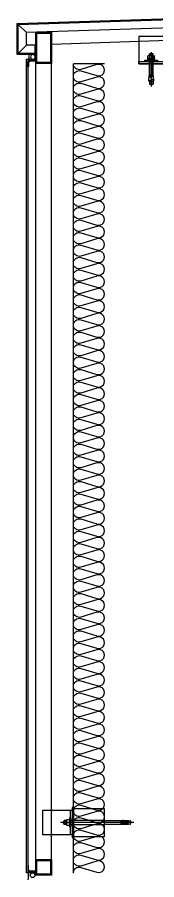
# Model space of a CAD drawing. Header units: millimetres. Extents: x 17311 to 801382, y -242618 to -104888.
# Drawn here: x 287681 to 288128, y -155551 to -152779 of the extents above; entities that cross this region are included whole.
import ezdxf

# ---------------------------------------------------------------- set-up
doc = ezdxf.new("R2010")
doc.units = ezdxf.units.MM
doc.header["$LTSCALE"] = 250
for name, color, linetype in [('A-ETC-8', 8, 'Continuous'), ('A-FIN', 6, 'Continuous'), ('A-FIN-9', 7, 'Continuous'), ('ISL', 251, 'Continuous')]:
    doc.layers.add(name, color=color, linetype=linetype)

# ---------------------------------------------------------------- blocks, each defined once
blk = doc.blocks.new('A$Cae507117')
at = {"layer": 'A-ETC-8'}
for points in [[(-50, 0), (-50, -50), (0, -50), (0, 0)], [(-46.8, -3.2), (-46.8, -46.8), (-3.2, -46.8), (-3.2, -3.2)]]:
    blk.add_lwpolyline(points, close=True, dxfattribs=at)
blk = doc.blocks.new('A$C632c858f')
at = {"layer": 'A-ETC-8'}
blk.add_arc((-2.8, 0), 24, 341.8248, 18.1752, dxfattribs=at)
blk.add_ellipse((34, 0), major_axis=(7.59, 0), ratio=0.987937, dxfattribs=at)
blk = doc.blocks.new('너트 M12')
for p, q in [((-9, 0), (9, 0)), ((-9.5, -9), (-9.5, -0.5)), ((9, -9.5), (-9, -9.5)), ((0, -8.3), (0, -1.2)), ((9.5, -0.5), (9.5, -9))]:
    blk.add_line(p, q)
for centre, start, end in [((-9, -0.5), 90, 180), ((-9, -9), 180, 270), ((9, -0.5), 0, 90), ((9, -9), 270, 0)]:
    blk.add_arc(centre, 0.5, start, end)
at = {"extrusion": (0, 0, -1)}
for centre, major_axis, ratio, start_param, end_param in [((-4.8, -0.9), (-4.75, 0.31), 0.185359, -0.024388, 3.141593), ((4.8, -0.9), (4.75, 0.31), 0.185108, 3.141593, 6.30754), ((-4.8, -8.6), (4.75, 0.31), 0.187111, 0, 3.166211), ((4.8, -8.6), (-4.75, 0.31), 0.185991, 3.117121, 6.283185)]:
    blk.add_ellipse(centre, major_axis=major_axis, ratio=ratio, start_param=start_param, end_param=end_param, dxfattribs=at)
blk = doc.blocks.new('A$C96cb1a38')
at = {"layer": 'A-ETC-8'}
for p, q in [((-103.5, 202.2, 0), (-103.5, 122.2, 0)), ((-131, 166.7, 0), (-129.5, 168.2, 0)), ((-121, 166.7, 0), (-131, 166.7, 0)), ((-131, 157.7, 0), (-131, 166.7, 0)), ((-121, 168.2, 0), (-129.5, 168.2, 0)), ((-129.5, 156.2, 0), (-129.5, 168.2, 0)), ((0, 168.2, 0), (-109.5, 168.2, 0)), ((0, 168.2, 0), (54, 168.2, 0)), ((54, 156.2, 0), (54, 168.2, 0)), ((54, 168.2, 0), (57, 168.2, 0)), ((57, 156.2, 0), (57, 168.2, 0)), ((71, 166.7, 0), (57, 166.7, 0)), ((57.6, 168.4, 0), (57.6, 155.9, 0)), ((60.6, 168.4, 0), (57.6, 168.4, 0)), ((60.6, 168.4, 0), (75.6, 168.4, 0)), ((71, 166.7, 0), (82, 168.2, 0)), ((76.6, 167.4, 0), (76.6, 165.7, 0)), ((82, 168.2, 0), (82.5, 168.2, 0)), ((84, 166.7, 0), (84, 157.7, 0)), ((94, 162.2, 0), (-141, 162.2, 0)), ((-120.8, 157.7, 0), (-131, 157.7, 0)), ((-131, 157.7, 0), (-129.5, 156.2, 0)), ((-121, 156.2, 0), (-129.5, 156.2, 0)), ((-109.5, 156.2, 0), (0, 156.2, 0)), ((54, 156.2, 0), (0, 156.2, 0)), ((57, 156.2, 0), (54, 156.2, 0)), ((71, 157.7, 0), (57, 157.7, 0)), ((60.6, 155.9, 0), (57.6, 155.9, 0)), ((75.6, 155.9, 0), (60.6, 155.9, 0)), ((61.6, 160.2, 0), (61.6, 164.2, 0)), ((65.6, 163.7, 0), (65.6, 164.2, 0)), ((65.6, 160.2, 0), (65.6, 160.7, 0)), ((66.1, 163.2, 0), (72.7, 163.2, 0)), ((66.1, 161.2, 0), (72.7, 161.2, 0)), ((82, 156.2, 0), (71, 157.7, 0)), ((76.1, 164.9, 0), (74.3, 163.7, 0)), ((76.1, 159.5, 0), (74.3, 160.7, 0)), ((76.6, 158.6, 0), (76.6, 156.9, 0)), ((82.5, 156.2, 0), (82, 156.2, 0))]:
    blk.add_line(p, q, dxfattribs=at)
at = {"layer": 'A-ETC-8', "elevation": 0}
blk.add_lwpolyline([(-103.5, 122.2), (-198.5, 122.2), (-198.5, 202.2), (-103.5, 202.2)], dxfattribs=at)
for points in [[(-103.5, 122.2), (-109.5, 122.2), (-109.5, 202.2), (-103.5, 202.2)], [(-100, 206.7), (-100, 117.7), (0, 117.7), (0, 206.7)], [(-109.5, 177.2), (-109.5, 147.2), (-111.5, 147.2), (-111.5, 177.2)]]:
    blk.add_lwpolyline(points, close=True, dxfattribs=at)
blk.add_lwpolyline([(-103.5, 209.7), (-103.5, 114.7, 0.414214), (-102.5, 113.7), (-100, 113.7), (-100, 210.7), (-102.5, 210.7, 0.414214)], format="xyb", close=True, dxfattribs=at)
at = {"layer": 'A-ETC-8'}
for centre, radius, start, end in [((75.6, 167.4, 0), 1, 0, 90), ((82.5, 166.7, 0), 1.5, 0, 90), ((63.6, 164.2, 0), 2, 90, 180), ((63.6, 160.2, 0), 2, 180, 270), ((63.6, 164.2, 0), 2, 0, 90), ((63.6, 160.2, 0), 2, 270, 0), ((66.1, 163.7, 0), 0.5, 180, 270), ((66.1, 160.7, 0), 0.5, 90, 180), ((72.7, 166.2, 0), 3, 270, 303.6901), ((72.7, 158.2, 0), 3, 56.3099, 90), ((75.6, 156.9, 0), 1, 270, 0), ((75.6, 165.7, 0), 1, 303.6901, 0), ((75.6, 158.6, 0), 1, 0, 56.3099), ((82.5, 157.7, 0), 1.5, 270, 0)]:
    blk.add_arc(centre, radius, start, end, dxfattribs=at)
at = {"layer": 'A-ETC-8', "rotation": 270}
blk.add_blockref('너트 M12', (-111.5, 162.2, 0), dxfattribs=at)
blk = doc.blocks.new('M12-STUD ANCHOR')
at = {"layer": 'A-ETC-8'}
for p, q in [((17.8, 33.7), (17.8, 40.7)), ((28.2, 30.2), (18, 31.2)), ((18, 28.2), (18, 31.2)), ((18, 31.2), (29.2, 31.2)), ((28.2, 27.2), (18, 28.2)), ((28.7, 42.2), (19.2, 42.2)), ((28.7, 32.2), (19.2, 32.2)), ((22.7, 48), (23.9, 49.2)), ((34.7, 48), (22.7, 48)), ((22.7, -20.8), (22.7, 48)), ((23.3, 33.7), (23.3, 40.7)), ((33.5, 49.2), (23.9, 49.2)), ((23.9, -20.8), (23.9, 49.2)), ((28.2, 27.2), (28.2, 30.2)), ((39.5, 28.2), (28.2, 28.2)), ((28.7, 54.2), (28.7, -55.8)), ((28.7, 42.2), (38.2, 42.2)), ((28.7, 32.2), (38.2, 32.2)), ((29.2, 29.2), (29.2, 32.2)), ((39.5, 31.2), (29.2, 32.2)), ((39.5, 28.2), (29.2, 29.2)), ((33.5, 49.2), (34.7, 48)), ((33.5, -20.8), (33.5, 49.2)), ((34.2, 33.7), (34.2, 40.7)), ((34.7, -20.8), (34.7, 48)), ((39.5, 28.2), (39.5, 31.2)), ((39.7, 33.7), (39.7, 40.7)), ((20.5, -38.8), (21.7, -20.8)), ((21.7, -20.8), (24.3, -20.8)), ((22.7, -18.4), (34.7, -18.4)), ((28.7, -20.8), (24.8, -20.8)), ((25.8, -32.3), (32, -26.1)), ((26.2, -32.6), (32.3, -26.5)), ((35.7, -20.8), (28.7, -20.8)), ((36.9, -38.8), (35.7, -20.8)), ((28.7, -38.8), (20.5, -38.8)), ((22.7, -38.8), (22.7, -48.4)), ((22.7, -41.2), (34.7, -41.2)), ((22.7, -42.4), (34.7, -42.4)), ((22.7, -48.4), (28.7, -48.4)), ((28.7, -50.8), (22.7, -48.4)), ((31.1, -35.9), (27.5, -35.9)), ((31.1, -36.4), (27.5, -36.4)), ((31.1, -38.8), (28.7, -38.8)), ((28.7, -50.8), (34.7, -48.4)), ((34.7, -48.4), (28.7, -48.4)), ((32.3, -38.8), (36.9, -38.8)), ((34.7, -38.8), (34.7, -48.4))]:
    blk.add_line(p, q, dxfattribs=at)
for centre, radius, start, end in [((19.2, 40.7), 1.47, 90, 180), ((19.2, 33.7), 1.47, 180, 270), ((21.8, 40.7), 1.47, 360, 90), ((21.8, 33.7), 1.47, 270, 360), ((24.7, 40.7), 1.47, 90, 180), ((24.7, 33.7), 1.47, 180, 270), ((32.8, 40.7), 1.47, 360, 90), ((32.8, 33.7), 1.47, 270, 360), ((35.7, 40.7), 1.47, 90, 180), ((35.7, 33.7), 1.47, 180, 270), ((38.2, 40.7), 1.47, 360, 90), ((38.2, 33.7), 1.47, 270, 360), ((27.7, -21.9), 3.6, 161.9622, 315), ((27.7, -21.9), 3.12, 159.0667, 315), ((31.1, -25.3), 1.68, 315, 135), ((31.1, -25.3), 1.2, 315, 135), ((27.5, -34), 2.4, 135, 270), ((27.5, -34), 1.92, 135, 270), ((31.1, -37.6), 1.68, 314.4153, 90), ((31.1, -37.6), 1.2, 270, 90)]:
    blk.add_arc(centre, radius, start, end, dxfattribs=at)
blk = doc.blocks.new('A$C7453124a')
at = {"layer": 'A-ETC-8'}
for points in [[(-40, 88.4), (40, 88.4), (40, 0), (-40, 0)], [(-40, 8), (-40, 0), (40, 0), (40, 8)], [(-20, 8), (20, 8), (20, 12), (-20, 12)]]:
    blk.add_lwpolyline(points, close=True, dxfattribs=at)
blk.add_blockref('M12-STUD ANCHOR', (-28.7, -16.2), dxfattribs=at)
blk = doc.blocks.new('A$C74a2a393')
at = {"layer": 'A-ETC-8', "elevation": 0}
for points in [[(-50, -100), (-50, 0), (0, 0), (0, -100)], [(-46.8, -96.8), (-46.8, -3.2), (-3.2, -3.2), (-3.2, -96.8)]]:
    blk.add_lwpolyline(points, close=True, dxfattribs=at)
blk = doc.blocks.new('A$C6646c3d9')
at = {"layer": 'A-ETC-8'}
for p, q in [((18, 118.8), (47, 146.9)), ((-550, 100.9), (-577, 127)), ((-577, 33), (-550, 60)), ((-523, 33), (-523, 60))]:
    blk.add_line(p, q, dxfattribs=at)
for points in [[(18, -67), (18, 118.8), (-550, 100.9)], [(-523, 60), (-550, 60), (-550, 100.9)], [(-31.9, 77.1), (-470, 62.5)]]:
    blk.add_lwpolyline(points, dxfattribs=at)
blk.add_lwpolyline([(0, -70), (30, -70), (30, -67), (3, -67), (3, -40), (0, -40)], close=True, dxfattribs=at)
blk.add_arc((10, -163.7), 64.5, 81.0843, 98.9157, dxfattribs=at)
blk.add_ellipse((10, -83.5), major_axis=(0, 10), ratio=0.999542, dxfattribs=at)
at = {"layer": 'A-FIN-9'}
for points in [[(-523, 22.8), (-523, 30), (-580, 30), (-580, 130), (50, 150), (50, -100)], [(-523, 22.8), (-520, 22.8), (-520, 33), (-577, 33), (-577, 127.1), (47, 146.9), (47, -97)], [(50, -100), (20, -100), (20, -73), (8, -73), (8, -70), (23, -70), (23, -97), (47, -97)]]:
    blk.add_lwpolyline(points, dxfattribs=at)
at = {"layer": 'A-ETC-8', "xscale": -1}
for name, p in [('A$Cae507117', (-31.9, 117.1)), ('A$C7453124a', (-150, 0))]:
    blk.add_blockref(name, p, dxfattribs=at)
at = {"layer": 'A-ETC-8'}
blk.add_blockref('A$C74a2a393', (-470, 101.8, 0), dxfattribs=at)

msp = doc.modelspace()

# ---------------------------------------------------------------- linework, layer by layer
at = {"layer": 'A-ETC-8'}
for p, q in [((287740.7, -155486.3), (287740.7, -152927.7)), ((287790.7, -155486.3), (287790.7, -152927.7))]:
    msp.add_line(p, q, dxfattribs=at)
msp.add_lwpolyline([(287718.7, -152918.5), (287738.7, -152918.5), (287738.7, -152907.5), (287740.7, -152907.5), (287740.7, -152920.5), (287720.3, -152920.5, -0.226541), (287716.7, -152924.1), (287716.7, -152938.8), (287714.7, -152938.8), (287714.7, -152922.5, 0.414214)], format="xyb", close=True, dxfattribs=at)
at = {"layer": 'A-ETC-8', "elevation": 0}
msp.add_lwpolyline([(287718.7, -155525.3), (287738.7, -155525.3), (287738.7, -155536.3), (287740.7, -155536.3), (287740.7, -155523.3), (287720.3, -155523.3, 0.226541), (287716.7, -155519.7), (287716.7, -155505), (287714.7, -155505), (287714.7, -155521.3, -0.414214)], format="xyb", close=True, dxfattribs=at)
at = {"layer": 'A-ETC-8'}
msp.add_arc((287671.4, -155540.3, 0), 45.6, 346.1348, 13.8652, dxfattribs=at)
msp.add_ellipse((287729.7, -155536.8, 0), major_axis=(7.59, 0), ratio=0.987937, dxfattribs=at)
at = {"layer": 'A-FIN'}
msp.add_lwpolyline([(287736.7, -152918.5), (287714.7, -152918.5), (287714.7, -155525.3), (287736.7, -155525.3), (287736.7, -155525.3), (287736.7, -155529.3), (287710.7, -155529.3), (287710.7, -152914.5), (287736.7, -152914.5), (287736.7, -152918.5)], dxfattribs=at)
at = {"layer": 'ISL'}
for p in [(287860.7, -155529.5), (287960.7, -152929.5)]:
    msp.add_line(p, (287860.7, -152929.5), dxfattribs=at)
msp.add_lwpolyline([(287860.7, -155529.5, -0.509267), (287884.9, -155511.8), (287936.4, -155527.1, 1.372593), (287936.4, -155491.8), (287884.9, -155507.1, -0.509267), (287860.7, -155489.5, -0.509267), (287884.9, -155471.8), (287936.4, -155487.1, 1.372593), (287936.4, -155451.8), (287884.9, -155467.1, -0.509267), (287860.7, -155449.5, -0.509267), (287884.9, -155431.8), (287936.4, -155447.1, 1.372593), (287936.4, -155411.8), (287884.9, -155427.1, -0.509267), (287860.7, -155409.5, -0.509267), (287884.9, -155391.8), (287936.4, -155407.1, 1.372593), (287936.4, -155371.8), (287884.9, -155387.1, -0.509267), (287860.7, -155369.5, -0.509267), (287884.9, -155351.8), (287936.4, -155367.1, 1.372593), (287936.4, -155331.8), (287884.9, -155347.1, -0.509267), (287860.7, -155329.5, -0.509267), (287884.9, -155311.8), (287936.4, -155327.1, 1.372593), (287936.4, -155291.8), (287884.9, -155307.1, -0.509267), (287860.7, -155289.5, -0.509267), (287884.9, -155271.8), (287936.4, -155287.1, 1.372593), (287936.4, -155251.8), (287884.9, -155267.1, -0.509267), (287860.7, -155249.5, -0.509267), (287884.9, -155231.8), (287936.4, -155247.1, 1.372593), (287936.4, -155211.8), (287884.9, -155227.1, -0.509267), (287860.7, -155209.5, -0.509267), (287884.9, -155191.8), (287936.4, -155207.1, 1.372593), (287936.4, -155171.8), (287884.9, -155187.1, -0.509267), (287860.7, -155169.5, -0.509267), (287884.9, -155151.8), (287936.4, -155167.1, 1.372593), (287936.4, -155131.8), (287884.9, -155147.1, -0.509267), (287860.7, -155129.5, -0.509267), (287884.9, -155111.8), (287936.4, -155127.1, 1.372593), (287936.4, -155091.8), (287884.9, -155107.1, -0.509267), (287860.7, -155089.5, -0.509267), (287884.9, -155071.8), (287936.4, -155087.1, 1.372593), (287936.4, -155051.8), (287884.9, -155067.1, -0.509267), (287860.7, -155049.5, -0.509267), (287884.9, -155031.8), (287936.4, -155047.1, 1.372593), (287936.4, -155011.8), (287884.9, -155027.1, -0.509267), (287860.7, -155009.5, -0.509267), (287884.9, -154991.8), (287936.4, -155007.1, 1.372593), (287936.4, -154971.8), (287884.9, -154987.1, -0.509267), (287860.7, -154969.5, -0.509267), (287884.9, -154951.8), (287936.4, -154967.1, 1.372593), (287936.4, -154931.8), (287884.9, -154947.1, -0.509267), (287860.7, -154929.5, -0.509267), (287884.9, -154911.8), (287936.4, -154927.1, 1.372593), (287936.4, -154891.8), (287884.9, -154907.1, -0.509267), (287860.7, -154889.5, -0.509267), (287884.9, -154871.8), (287936.4, -154887.1, 1.372593), (287936.4, -154851.8), (287884.9, -154867.1, -0.509267), (287860.7, -154849.5, -0.509267), (287884.9, -154831.8), (287936.4, -154847.1, 1.372593), (287936.4, -154811.8), (287884.9, -154827.1, -0.509267), (287860.7, -154809.5, -0.509267), (287884.9, -154791.8), (287936.4, -154807.1, 1.372593), (287936.4, -154771.8), (287884.9, -154787.1, -0.509267), (287860.7, -154769.5, -0.509267), (287884.9, -154751.8), (287936.4, -154767.1, 1.372593), (287936.4, -154731.8), (287884.9, -154747.1, -0.509267), (287860.7, -154729.5, -0.509267), (287884.9, -154711.8), (287936.4, -154727.1, 1.372593), (287936.4, -154691.8), (287884.9, -154707.1, -0.509267), (287860.7, -154689.5, -0.509267), (287884.9, -154671.8), (287936.4, -154687.1, 1.372593), (287936.4, -154651.8), (287884.9, -154667.1, -0.509267), (287860.7, -154649.5, -0.509267), (287884.9, -154631.8), (287936.4, -154647.1, 1.372593), (287936.4, -154611.8), (287884.9, -154627.1, -0.509267), (287860.7, -154609.5, -0.509267), (287884.9, -154591.8), (287936.4, -154607.1, 1.372593), (287936.4, -154571.8), (287884.9, -154587.1, -0.509267), (287860.7, -154569.5, -0.509267), (287884.9, -154551.8), (287936.4, -154567.1, 1.372593), (287936.4, -154531.8), (287884.9, -154547.1, -0.509267), (287860.7, -154529.5, -0.509267), (287884.9, -154511.8), (287936.4, -154527.1, 1.372593), (287936.4, -154491.8), (287884.9, -154507.1, -0.509267), (287860.7, -154489.5, -0.509267), (287884.9, -154471.8), (287936.4, -154487.1, 1.372593), (287936.4, -154451.8), (287884.9, -154467.1, -0.509267), (287860.7, -154449.5, -0.509267), (287884.9, -154431.8), (287936.4, -154447.1, 1.372593), (287936.4, -154411.8), (287884.9, -154427.1, -0.509267), (287860.7, -154409.5, -0.509267), (287884.9, -154391.8), (287936.4, -154407.1, 1.372593), (287936.4, -154371.8), (287884.9, -154387.1, -0.509267), (287860.7, -154369.5, -0.509267), (287884.9, -154351.8), (287936.4, -154367.1, 1.372593), (287936.4, -154331.8), (287884.9, -154347.1, -0.509267), (287860.7, -154329.5, -0.509267), (287884.9, -154311.8), (287936.4, -154327.1, 1.372593), (287936.4, -154291.8), (287884.9, -154307.1, -0.509267), (287860.7, -154289.5, -0.509267), (287884.9, -154271.8), (287936.4, -154287.1, 1.372593), (287936.4, -154251.8), (287884.9, -154267.1, -0.509267), (287860.7, -154249.5, -0.509267), (287884.9, -154231.8), (287936.4, -154247.1, 1.372593), (287936.4, -154211.8), (287884.9, -154227.1, -0.509267), (287860.7, -154209.5, -0.509267), (287884.9, -154191.8), (287936.4, -154207.1, 1.372593), (287936.4, -154171.8), (287884.9, -154187.1, -0.509267), (287860.7, -154169.5, -0.509267), (287884.9, -154151.8), (287936.4, -154167.1, 1.372593), (287936.4, -154131.8), (287884.9, -154147.1, -0.509267), (287860.7, -154129.5, -0.509267), (287884.9, -154111.8), (287936.4, -154127.1, 1.372593), (287936.4, -154091.8), (287884.9, -154107.1, -0.509267), (287860.7, -154089.5, -0.509267), (287884.9, -154071.8), (287936.4, -154087.1, 1.372593), (287936.4, -154051.8), (287884.9, -154067.1, -0.509267), (287860.7, -154049.5, -0.509267), (287884.9, -154031.8), (287936.4, -154047.1, 1.372593), (287936.4, -154011.8), (287884.9, -154027.1, -0.509267), (287860.7, -154009.5, -0.509267), (287884.9, -153991.8), (287936.4, -154007.1, 1.372593), (287936.4, -153971.8), (287884.9, -153987.1, -0.509267), (287860.7, -153969.5, -0.509267), (287884.9, -153951.8), (287936.4, -153967.1, 1.372593), (287936.4, -153931.8), (287884.9, -153947.1, -0.509267), (287860.7, -153929.5, -0.509267), (287884.9, -153911.8), (287936.4, -153927.1, 1.372593), (287936.4, -153891.8), (287884.9, -153907.1, -0.509267), (287860.7, -153889.5, -0.509267), (287884.9, -153871.8), (287936.4, -153887.1, 1.372593), (287936.4, -153851.8), (287884.9, -153867.1, -0.509267), (287860.7, -153849.5, -0.509267), (287884.9, -153831.8), (287936.4, -153847.1, 1.372593), (287936.4, -153811.8), (287884.9, -153827.1, -0.509267), (287860.7, -153809.5, -0.509267), (287884.9, -153791.8), (287936.4, -153807.1, 1.372593), (287936.4, -153771.8), (287884.9, -153787.1, -0.509267), (287860.7, -153769.5, -0.509267), (287884.9, -153751.8), (287936.4, -153767.1, 1.372593), (287936.4, -153731.8), (287884.9, -153747.1, -0.509267), (287860.7, -153729.5, -0.509267), (287884.9, -153711.8), (287936.4, -153727.1, 1.372593), (287936.4, -153691.8), (287884.9, -153707.1, -0.509267), (287860.7, -153689.5, -0.509267), (287884.9, -153671.8), (287936.4, -153687.1, 1.372593), (287936.4, -153651.8), (287884.9, -153667.1, -0.509267), (287860.7, -153649.5, -0.509267), (287884.9, -153631.8), (287936.4, -153647.1, 1.372593), (287936.4, -153611.8), (287884.9, -153627.1, -0.509267), (287860.7, -153609.5, -0.509267), (287884.9, -153591.8), (287936.4, -153607.1, 1.372593), (287936.4, -153571.8), (287884.9, -153587.1, -0.509267), (287860.7, -153569.5, -0.509267), (287884.9, -153551.8), (287936.4, -153567.1, 1.372593), (287936.4, -153531.8), (287884.9, -153547.1, -0.509267), (287860.7, -153529.5, -0.509267), (287884.9, -153511.8), (287936.4, -153527.1, 1.372593), (287936.4, -153491.8), (287884.9, -153507.1, -0.509267), (287860.7, -153489.5, -0.509267), (287884.9, -153471.8), (287936.4, -153487.1, 1.372593), (287936.4, -153451.8), (287884.9, -153467.1, -0.509267), (287860.7, -153449.5, -0.509267), (287884.9, -153431.8), (287936.4, -153447.1, 1.372593), (287936.4, -153411.8), (287884.9, -153427.1, -0.509267), (287860.7, -153409.5, -0.509267), (287884.9, -153391.8), (287936.4, -153407.1, 1.372593), (287936.4, -153371.8), (287884.9, -153387.1, -0.509267), (287860.7, -153369.5, -0.509267), (287884.9, -153351.8), (287936.4, -153367.1, 1.372593), (287936.4, -153331.8), (287884.9, -153347.1, -0.509267), (287860.7, -153329.5, -0.509267), (287884.9, -153311.8), (287936.4, -153327.1, 1.372593), (287936.4, -153291.8), (287884.9, -153307.1, -0.509267), (287860.7, -153289.5, -0.509267), (287884.9, -153271.8), (287936.4, -153287.1, 1.372593), (287936.4, -153251.8), (287884.9, -153267.1, -0.509267), (287860.7, -153249.5, -0.509267), (287884.9, -153231.8), (287936.4, -153247.1, 1.372593), (287936.4, -153211.8), (287884.9, -153227.1, -0.509267), (287860.7, -153209.5, -0.509267), (287884.9, -153191.8), (287936.4, -153207.1, 1.372593), (287936.4, -153171.8), (287884.9, -153187.1, -0.509267), (287860.7, -153169.5, -0.509267), (287884.9, -153151.8), (287936.4, -153167.1, 1.372593), (287936.4, -153131.8), (287884.9, -153147.1, -0.509267), (287860.7, -153129.5, -0.509267), (287884.9, -153111.8), (287936.4, -153127.1, 1.372593), (287936.4, -153091.8), (287884.9, -153107.1, -0.509267), (287860.7, -153089.5, -0.509267), (287884.9, -153071.8), (287936.4, -153087.1, 1.372593), (287936.4, -153051.8), (287884.9, -153067.1, -0.509267), (287860.7, -153049.5, -0.509267), (287884.9, -153031.8), (287936.4, -153047.1, 1.372593), (287936.4, -153011.8), (287884.9, -153027.1, -0.509267), (287860.7, -153009.5, -0.509267), (287884.9, -152991.8), (287936.4, -153007.1, 1.372593), (287936.4, -152971.8), (287884.9, -152987.1, -0.509267), (287860.7, -152969.5, -0.509267), (287884.9, -152951.8), (287936.4, -152967.1, 1.372593), (287936.4, -152931.8), (287884.9, -152947.1, -0.509267), (287860.7, -152929.5)], format="xyb", dxfattribs=at)

# ---------------------------------------------------------------- block references
at = {"layer": 'A-ETC-8', "xscale": -1, "rotation": 180}
for name, p in [('A$C632c858f', (287696.7, -152907)), ('A$Cae507117', (287790.7, -155536.3))]:
    msp.add_blockref(name, p, dxfattribs=at)
at = {"layer": 'A-ETC-8'}
msp.add_blockref('A$C96cb1a38', (287960.7, -155529.5), dxfattribs=at)
at = {"layer": 'A-FIN-9'}
msp.add_blockref('A$C6646c3d9', (288260.7, -152929.5), dxfattribs=at)

doc.saveas('drawing.dxf')
